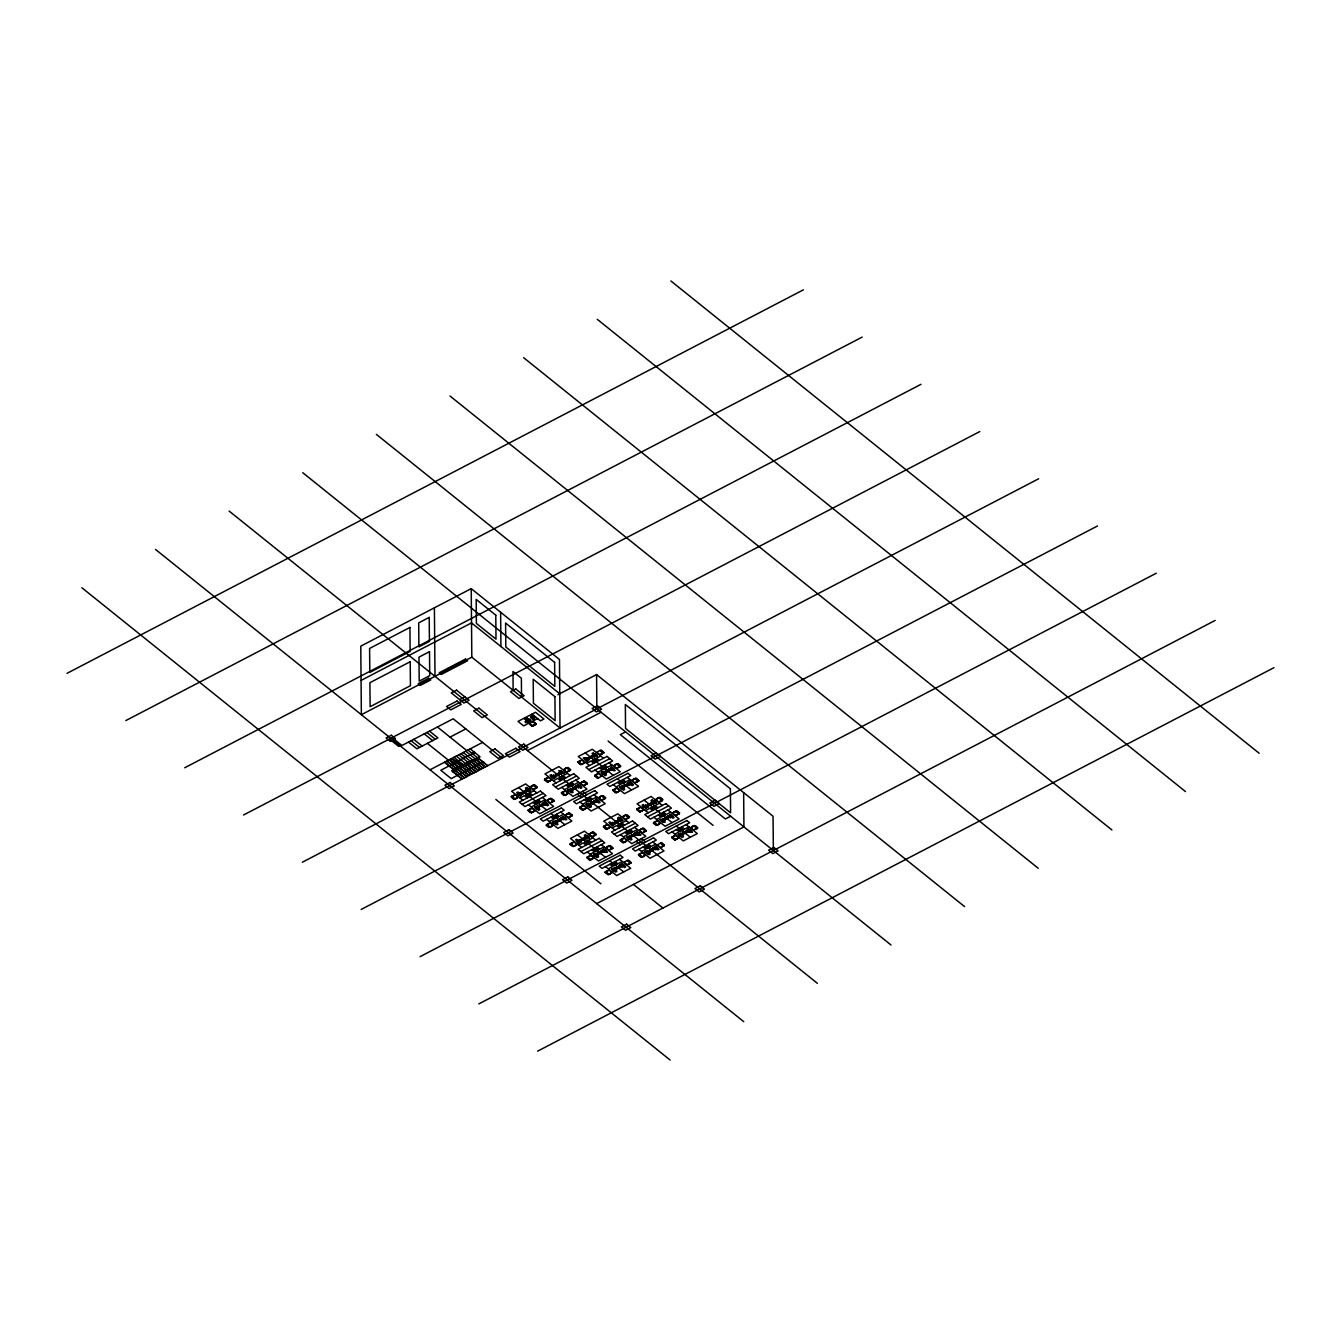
<?xml version="1.0" encoding="UTF-8"?>
<svg xmlns="http://www.w3.org/2000/svg" width="1341" height="1341" viewBox="0 0 1341 1341"><rect width="100%" height="100%" fill="white"/><g stroke="black" fill="none" stroke-linecap="round" stroke-linejoin="round"><path stroke-width="1.5" d="M526.51 719.799L527.834 719.111M520.761 793.185L521.817 794.04M526.342 790.285L527.399 791.14M544.58 804.399L543.625 803.628M596.108 801.667L595.136 800.895M609.786 769.097L610.842 769.952M601.992 851.032L603.048 851.87M614.312 823.659L613.34 822.888M623.833 787.234L622.811 786.446M616.055 869.152L615.016 868.381M629.734 836.583L630.79 837.421M653.52 848.3L654.576 849.138M681.245 833.851L682.301 834.705M554.068 775.836L555.124 776.69M559.65 772.936L560.706 773.791M562.767 819.066L561.829 818.245M588.783 759.14L587.827 758.319M590.509 804.617L589.487 803.795M580.988 841.058L580.033 840.237M635.299 833.683L636.355 834.521M663.041 819.234L664.097 820.089M664.432 819.871L663.426 819.066M670.014 816.971L668.924 816.166M686.827 830.951L687.883 831.806M539.015 807.299L537.909 806.544M555.492 776.439L554.52 775.668M557.219 821.916L556.18 821.145M561.376 818.412L562.432 819.267M587.375 758.486L588.448 759.341M592.957 755.586L594.013 756.441M579.597 840.405L580.653 841.26M586.57 838.108L585.464 837.354M631.142 837.186L630.119 836.415M636.724 834.286L635.684 833.515M668.606 816.334L669.662 817.189M530.164 812.579L528.036 810.5M695.593 825.738L697.722 827.816M522.152 793.822L521.146 793.017M537.607 806.695L538.663 807.55M543.172 803.795L544.228 804.65M570.914 789.346L571.97 790.201M555.811 821.312L556.867 822.167M605.612 772.651L604.59 771.829M594.683 801.063L595.739 801.918M611.178 769.751L610.239 768.929M585.162 837.505L586.218 838.36M612.904 823.056L613.96 823.91M618.469 820.156L619.525 821.01M603.383 851.669L602.444 850.848M614.631 868.549L615.687 869.387M653.168 803.46L652.162 802.656M682.636 834.504L681.697 833.683M455.437 763.85L456.577 762.04L453.593 762.375M473.49 754.245L474.63 752.435L471.646 752.77M527.7 790.972L526.644 790.117M561.007 773.623L559.951 772.768M572.272 790.033L571.216 789.195M594.314 756.274L593.258 755.436M576.479 786.446L577.535 787.301M577.837 787.133L576.932 786.279M604.221 772.014L605.277 772.852M589.118 803.963L590.174 804.818M622.425 786.631L623.481 787.469M627.99 783.731L629.046 784.569M629.365 784.418L628.443 783.546M596.427 853.932L597.483 854.77M597.784 854.619L596.812 853.764M619.827 820.843L618.771 820.005M646.211 805.723L647.267 806.561M647.569 806.41L646.664 805.539M651.776 802.823L652.832 803.661M620.196 865.649L621.269 866.487M621.57 866.336L620.514 865.481M647.938 851.2L648.994 852.055M649.312 851.887L648.39 851.032M654.877 848.987L653.821 848.132M688.184 831.638L687.128 830.783M511.541 796.822L515.112 794.794M544.848 779.473L548.419 777.445M570.327 770.052L566.69 772.047M531.254 812.646L528.287 810.266L531.924 808.288L535.059 810.685M550.196 802.873L553.816 800.895M597.818 777.847L594.901 775.567L598.539 773.589L601.673 775.986M583.503 785.541L587.073 783.496M546.558 824.933L550.128 822.905L553.263 825.302L549.609 827.263L552.09 825.972M568.4 817.49L572.02 815.512M616.743 788.206L613.122 790.167L615.62 788.81M601.707 800.158L605.344 798.163M635.014 782.809L638.584 780.78M639.858 811.59L636.925 809.31L640.545 807.316M622.375 816.87L625.375 819.267L629.13 817.306L626.23 815.01M587.174 857.536L590.744 855.508M612.586 848.082L609.015 850.11M653.788 822.854L657.358 820.809M642.322 832.761L645.96 830.783L643.429 832.158M679.267 813.434L675.629 815.412M661.197 843.02L664.164 845.4L660.526 847.378L657.392 844.981M690.699 827.632L693.699 830.029L697.454 828.084L694.571 825.721M533.383 789.38L537.02 787.402L534.506 788.776M603.634 752.703L599.997 754.698M564.561 795.297L561.594 792.917L565.231 790.939L568.366 793.336M583.436 805.555L579.815 807.517L582.312 806.159M589.068 834.203L592.068 836.616L595.823 834.655L592.94 832.292M655.682 799.521L658.682 801.918C666.376 802.136 659.554 794.878 656.872 798.85M620.481 840.204L624.051 838.159M638.685 854.82L642.255 852.775M536.936 804.013L540.205 802.32L539.082 801.298M591.532 799.739L590.593 798.565M598.874 849.674L597.902 848.518A5.867 3.788 -0.5 0 0 598.941 849.507M631.427 831.487L631.376 831.521A5.867 3.788 -0.5 0 0 632.265 832.158L632.349 832.191M561.963 776.154L563.589 776.992M595.655 834.806L593.325 836.013L595.974 834.89M628.963 817.457L626.633 818.664M665.522 814.959L665.555 814.926A5.867 3.788 -0.5 0 1 664.549 814.004M452.42 770.287L453.593 771.293L478.955 758.084M511.239 797.007L513.771 799.337M577.854 762.308L580.385 764.655M537.255 787.167L534.724 784.837M603.869 752.469L601.338 750.139M561.343 793.151L563.89 795.481M594.666 775.802L597.198 778.149M587.375 783.312L584.559 781.065M620.682 765.962L618.151 763.632M579.563 807.768L582.095 810.098M612.871 790.419L615.402 792.766M638.886 780.596L636.355 778.249M603.366 826.894L605.914 829.224M636.673 809.545L639.489 811.791M586.872 857.72L589.403 860.067M620.179 840.388L622.71 842.718M612.887 847.898L610.356 845.551M646.194 830.548L643.663 828.202M605.076 872.337L607.892 874.6M638.383 855.005L641.199 857.251M671.69 837.656L674.506 839.902M631.108 862.514L628.56 860.168M664.415 845.165L661.867 842.835M531.304 786.212L533.668 784.887M564.611 768.862L566.975 767.538M600.282 750.189L596.896 752.2L599.863 754.698M514.827 799.303L517.173 797.979L514.441 799.152L511.642 796.822M548.134 781.954L550.497 780.63M581.441 764.605L583.804 763.28M550.481 798.364L548.117 799.705L550.816 798.515L553.665 800.845M583.788 781.032L581.424 782.356L584.223 781.216M614.731 765.007L617.095 763.683M531.639 812.78L534.003 811.456M564.947 795.448L567.31 794.107M598.254 778.098L601.64 776.087M566.321 814.322L568.685 812.981M601.992 795.649L599.645 796.973L602.327 795.783L605.177 798.113M635.316 778.3L632.952 779.624L635.735 778.484M549.844 827.397L552.207 826.073M583.151 810.065L585.514 808.724M616.458 792.715L618.821 791.391M590.124 833.432L592.487 832.107M623.448 816.082L625.811 814.758M656.755 798.75L659.118 797.409M573.646 846.523L576.01 845.199M606.953 829.174L609.317 827.85M640.26 811.825L642.624 810.5M606.953 846.925L609.317 845.601M640.26 829.576L642.624 828.252M673.568 812.227L675.931 810.903M590.459 860.017L592.823 858.693L590.074 859.883M623.766 842.668L626.13 841.343L623.381 842.534M657.073 825.318L659.437 823.994M627.521 860.218L624.118 862.229M660.828 842.869L657.425 844.88M691.772 826.844L694.135 825.52M608.663 874.634L611.027 873.309M641.97 857.285L644.334 855.96L641.601 857.15M675.277 839.935L677.641 838.611L674.909 839.801M452.705 770.539L462.712 765.325L450.827 758.956M479.475 757.414L452.805 771.075M532.327 726.051L536.031 724.123L533.165 721.709M581.726 760.096L578.155 762.124L580.619 760.699M616.81 768.192L620.43 766.197L617.916 767.588M573.931 842.014L570.361 844.042L572.825 842.617M607.238 824.665L603.685 826.71L606.132 825.268M608.948 870.125L605.378 872.153L607.825 870.728M675.562 835.443L672.025 837.32L674.456 836.046M511.524 796.688L514.005 795.397M544.832 779.339L547.312 778.048M567.813 771.427L570.277 770.136M601.12 754.095L603.584 752.804M605.193 766.784L602.277 768.292M528.32 810.182L530.801 808.891L528.153 809.998M561.628 792.833L564.108 791.542M594.951 775.484L597.415 774.193M551.302 802.27L553.766 800.979M584.609 784.938L587.073 783.647M549.005 823.508L546.541 824.799L548.871 823.408M569.506 816.904L571.987 815.613M602.813 799.554L605.294 798.264M636.12 782.205L638.601 780.915M636.975 809.21L639.439 807.919M659.94 801.315L662.42 800.024M597.415 848.702L594.599 850.412M630.672 831.37L627.906 833.063M587.157 857.402L589.621 856.111M620.464 840.053L622.928 838.762M653.771 822.72L656.235 821.43M610.121 849.507L612.602 848.216M648.927 845.97L645.993 847.495M682.183 828.654L679.317 830.146M638.668 854.67L641.132 853.379M628.342 864.124L630.806 862.833L627.219 864.727L624.085 862.33M661.649 846.774L664.113 845.484M697.421 828.135L694.956 829.425L697.605 828.319M67.05 673.316L803.343 289.857M125.87 720.553L862.179 337.094M471.227 588.632L360.779 646.144L361.366 714.703L471.814 657.174L471.227 588.632L559.465 659.47L560.052 728.012L471.814 657.174M184.706 767.773L920.999 384.314M361.081 680.423L471.512 622.894L559.75 693.75M459.678 699.65L464.941 696.901M243.526 815.01L979.818 431.551M400.59 746.183L453.191 718.793L502.205 758.151M450.006 737.131L465.796 728.917M557.923 694.705L596.577 674.573L773.053 816.25L773.355 850.529M430.008 769.801L482.592 742.411M534.137 715.776L530.634 717.603L534.137 720.402M525.672 720.251L528.689 718.675M525.907 720.435L528.924 718.86M531.975 717.67L532.478 718.072M530.03 719.631L526.795 721.274L527.667 721.927M530.298 719.966L527.834 721.743M532.679 718.558L534.808 717.452L532.712 715.675L530.449 716.764L532.779 718.742M527.348 721.609L530.533 720.151M527.633 721.944L530.835 720.285L529.997 719.614M533.198 718.977L534.64 718.223M537.64 718.575L523.61 725.883L518.012 721.391L535.545 712.255L543.943 719.011L540.44 720.838L532.042 714.082M533.031 721.676L529.276 723.637L532.276 726.051L530.198 724.442M457.231 761.504L474.63 752.435M456.577 762.04L440.803 770.254L451.213 778.618L482.894 762.124M531.841 725.682L535.545 723.754M462.327 765.124L451.599 770.723L462.008 779.071M452.822 771.695L478.301 758.436L487.487 765.812M479.156 757.983L479.877 756.659L463.181 764.688L453.979 757.313M302.345 862.229L1038.655 478.771M527.449 750.558L601.07 712.222M625.577 731.901L620.33 734.633L725.364 818.965L730.627 816.233M558.778 770.706L560.84 770.689M583.318 757.933L585.38 757.916M592.085 753.374L593.292 752.737M517.542 793.319L518.749 792.682L518.012 792.011L516.704 792.632L517.425 793.302M526.326 788.743L527.533 788.122L526.795 787.435L525.471 788.055L526.208 788.743M550.849 775.97L552.056 775.333L551.319 774.662L550.011 775.282L550.732 775.953M559.633 771.393L560.84 770.773M584.156 758.62L585.363 758M592.94 754.044L594.147 753.424M518.783 793.218L517.743 793.771L520.291 795.816L521.347 795.28L518.632 793.386M525.806 789.564L528.086 791.659M527.13 788.877L528.186 788.357L530.718 790.385L529.678 790.939L527.13 788.877L529.93 790.721M552.09 775.869L551.05 776.422L553.732 778.316M553.531 775.132L556.079 777.177L553.699 775.148M559.113 772.215L561.393 774.31M560.437 771.528L561.493 771.008L564.025 773.036L562.985 773.589L560.437 771.528L563.237 773.371M585.397 758.537L584.358 759.073L587.04 760.967M592.303 754.933L594.7 756.978M593.745 754.178L594.817 753.659L597.332 755.687L596.292 756.24L593.745 754.178L596.544 756.022M595.002 753.944L596.812 755.871M518.229 794.023L519.269 793.755M527.7 789.212L528.656 788.86M551.537 776.674L552.576 776.405M561.007 771.863L561.963 771.511M584.844 759.324L585.883 759.056M594.314 754.53L595.287 754.162M518.531 794.274L519.52 793.956M522.336 792.263L524.13 792.984M524.901 790.922L525.622 792.196M527.918 789.38L528.924 789.061M551.838 776.925L552.827 776.607M555.643 774.914L557.437 775.634M558.208 773.573L558.929 774.847M561.225 772.03L562.231 771.729M585.145 759.576L586.134 759.257M588.95 757.564L590.744 758.285M591.532 756.223L592.236 757.514M594.532 754.681L595.538 754.38M518.749 794.442L519.688 794.09M528.136 789.547L529.075 789.195M552.056 777.093L552.995 776.741M561.46 772.215L562.382 771.846M585.363 759.744L586.302 759.392M594.767 754.866L595.689 754.497M518.967 794.61L519.956 794.308M528.354 789.715L529.326 789.396M552.274 777.26L553.263 776.959M561.661 772.382L562.633 772.047M585.581 759.928L586.57 759.609M594.968 755.033L595.94 754.698M519.185 794.794L520.207 794.509M552.492 777.445L553.515 777.16M564.846 771.075L566.556 772.047M585.799 760.096L586.838 759.811M529.309 790.486L530.282 790.167M562.617 773.137L563.589 772.818M587.459 760.33L586.637 760.766L587.777 760.582M595.924 755.788L596.896 755.469M520.174 795.582L521.163 795.28M529.594 790.721L530.567 790.385L527.851 788.592M553.481 778.233L554.47 777.931M562.902 773.371L563.874 773.036M596.209 756.022L597.181 755.687L594.482 753.893M522.772 794.526L520.09 792.648M528.253 791.676L525.974 789.581M553.582 778.45L554.654 777.931L551.939 776.037M561.561 774.327L559.281 772.232M586.889 761.101L587.961 760.582L585.246 758.704M594.868 756.978L592.588 754.882M520.04 797.996L524.415 795.699L527.214 797.962M525.722 795.029L528.371 793.654L530.198 795.012M534.053 790.687L529.678 792.967L532.478 795.213M553.347 780.646L557.722 778.367L560.521 780.613M567.377 773.338L562.985 775.618L565.785 777.864M586.654 763.297L591.029 761.018L593.845 763.264M596.862 759.677C596.175 756.475 590.794 762.191 594.449 759.995M600.684 755.989L596.292 758.268L599.092 760.515M528.656 793.671L526.309 795.062L527.818 794.693M561.963 776.322L559.616 777.713L561.141 777.344M529.024 794.073L527.499 794.442M562.332 776.724L560.806 777.093M595.639 759.375L594.13 759.744M526.728 795.934L529.678 794.492M530.248 794.358L529.008 793.319A5.867 3.788 -0.5 0 0 530.03 794.19M560.052 778.585L562.985 777.143M593.359 761.235L596.292 759.794M527.549 796.487L529.477 794.76M560.856 779.138L563.488 777.763M594.164 761.789L596.795 760.414L595.119 758.972L592.353 760.33L594.029 761.772M522.135 804.315L543.172 793.352M555.442 786.966L576.479 776.003M588.749 769.617L609.786 758.671M568.584 785.122L571.45 784.351M601.891 767.79L603.416 769.315L606.484 767.806L604.506 766.499M535.662 802.991L538.579 801.633L535.763 803.192M568.97 785.642L571.886 784.301M538.931 801.801L538.998 801.767A6.906 4.459 -0.5 0 1 539.652 802.32M569.087 785.843L571.869 784.384M602.394 768.494L605.177 767.035M605.914 766.918L605.864 766.935A5.867 3.788 -0.5 0 0 606.735 767.588L605.696 766.599M537.875 802.773L536.685 803.393L539.501 802.169M571.182 785.424L569.992 786.044L572.808 784.82A6.906 4.459 -0.5 0 0 572.171 784.334M572.389 784.803L571.668 785.591M604.506 768.075L603.299 768.695L606.115 767.488M605.696 767.454L604.975 768.242M531.237 806.98L535.629 804.701L532.83 802.454M545.267 799.689L540.876 801.968L538.076 799.722M564.544 789.631L568.936 787.351L566.137 785.105M570.243 786.664L573.177 785.155L571.199 783.848M578.574 782.339L574.199 784.619L571.383 782.373M597.851 772.299L602.243 770.002L599.444 767.756M611.882 764.99L607.507 767.27L604.707 765.024M536.936 806.058L539.333 808.087M568.936 789.396L567.88 789.933L570.445 791.978L571.484 791.441L568.902 789.413M609.149 768.443L611.831 770.337M534.908 807.416L535.897 807.098M568.215 790.067L569.204 789.748M601.522 772.718L602.511 772.416M535.864 808.187L536.853 807.869M545.251 803.293L546.223 802.957M569.171 790.838L570.16 790.519M578.558 785.943L579.53 785.625M602.478 773.489L603.467 773.17M611.865 768.594L612.854 768.276M536.115 808.388L537.054 808.036M545.502 803.494L546.457 803.142M569.422 791.039L570.378 790.687M578.809 786.144L579.765 785.792M602.729 773.69L603.685 773.338M612.116 768.795L613.072 768.46M536.316 808.556L537.372 808.288M545.72 803.661L546.776 803.41M569.623 791.207L570.696 790.955M579.027 786.312L580.083 786.061M602.93 773.858L604.003 773.606M612.334 768.963L613.39 768.711M536.635 808.807L537.607 808.455M546.038 803.913L546.977 803.577M569.942 791.458L570.914 791.106M579.346 786.564L580.284 786.228M603.249 774.109L604.221 773.757M612.653 769.214L613.591 768.879M537.104 809.31L538.177 808.791L535.579 806.762L534.573 807.282L537.138 809.327M539.501 808.103L537.221 806.008M545.2 805.136L542.518 803.242M578.507 787.787L575.825 785.893M611.814 770.438L609.132 768.561M538.981 808.925L537.775 809.545L538.512 810.232M547.748 804.349L546.558 804.986L547.279 805.656M571.082 792.213L572.289 791.576M581.055 787.016L579.865 787.636L580.586 788.307L581.91 787.687L581.173 787.016M605.596 774.226L604.389 774.863L605.126 775.534M613.172 770.287L614.379 769.667M538.629 810.232L539.82 809.612L539.099 808.941M547.396 805.656L548.603 805.036L547.866 804.365M571.937 792.883L573.143 792.263L572.406 791.592M605.244 775.534L606.45 774.914L605.713 774.243M614.01 770.974L615.217 770.337M361.182 909.449L1097.474 525.99M553.33 817.172L555.962 815.797M586.637 799.823L589.269 798.465M622.576 781.116L619.944 782.49L620.883 782.708M553.867 817.608L556.498 816.233M587.174 800.259L589.805 798.901M620.481 782.926L623.112 781.552M553.984 817.809L556.783 816.267M587.291 800.46L590.107 798.918M620.598 783.11L623.414 781.568M557.135 816.418L557.202 816.384A6.906 4.459 -0.5 0 1 557.856 816.937M590.442 799.068L590.509 799.035A6.906 4.459 -0.5 0 1 591.163 799.605M624.269 782.138L624.336 782.105A6.906 4.459 -0.5 0 0 623.682 781.602M556.096 815.814L557.873 817.138L554.889 818.01L557.202 817.222M549.441 821.597L553.833 819.317L551.034 817.071M557.772 817.272L555.14 818.63L553.38 817.021M563.471 814.305L559.096 816.585L556.297 814.339M582.765 804.248L587.14 801.968L584.341 799.722M591.096 799.923L588.448 801.298L586.62 799.923M596.779 796.956L592.404 799.236L589.604 796.99M616.072 786.916L620.447 784.619L617.648 782.373M624.403 782.574L621.755 783.949L619.928 782.574M630.086 779.607L625.711 781.887L622.911 779.641M555.258 820.608L557.538 822.704M588.565 803.259L590.845 805.354M594.046 800.409L596.728 802.304M627.353 783.06L630.035 784.954M553.079 821.999L553.917 821.58M562.482 817.122L563.337 816.703L562.667 817.272M586.386 804.65L587.224 804.231M595.79 799.772L596.644 799.353M620.531 786.882L619.693 787.318L622.341 788.961M629.952 782.004L629.097 782.423L631.577 784.15M553.23 822.117L554.269 821.849M557.102 820.34L559.499 821.061L557.102 820.34L558.007 819.938M559.029 819.334L561.426 820.072L559.029 819.334L559.918 818.932M586.537 804.784L587.576 804.499M590.409 802.991L592.806 803.712L590.409 802.991L591.314 802.589M592.336 801.985L594.734 802.723L592.336 801.985L593.225 801.583M619.844 787.435L620.883 787.15M623.716 785.642L626.113 786.362L623.716 785.642L624.621 785.239M625.644 784.636L628.041 785.373L625.644 784.636L626.532 784.234M587.727 804.634L588.045 804.885M596.946 799.823L597.265 800.091M621.034 787.284L621.352 787.536M553.867 822.402L554.738 822.234M563.069 817.591L563.958 817.44M629.7 782.909L630.572 782.742M630.019 783.161L631.158 782.976M554.185 822.888L555.157 822.569M563.555 817.976L564.544 817.675M587.492 805.539L588.464 805.22M596.862 800.627L597.851 800.326M599.863 799.186L601.556 800.158M620.799 788.206L621.771 787.871M554.436 823.089L555.425 822.787M563.823 818.194L564.829 817.893M587.744 805.74L588.733 805.438M597.131 800.862L598.136 800.543M621.051 788.391L622.04 788.089M630.438 783.513L631.443 783.194M554.688 823.29L555.677 822.988M564.075 818.412L565.081 818.094M587.995 805.958L589.001 805.639M597.382 801.063L598.388 800.745M621.302 788.609L622.308 788.29M630.706 783.714L631.695 783.395M554.956 823.508L555.811 823.072M564.343 818.63L565.282 818.261M588.263 806.176L589.118 805.723M597.65 801.281L598.589 800.912M622.425 788.374L621.57 788.826L622.526 788.743M630.957 783.932L631.896 783.563M557.705 822.72L555.425 820.625M588.632 806.578L589.688 806.058L587.107 804.03L586.101 804.55L588.649 806.611M591.012 805.371L588.733 803.276M596.711 802.404L594.029 800.527M555.979 824.179L557.185 823.542M565.969 818.982L564.762 819.602L566.807 819.653M590.493 806.192L589.286 806.829L590.023 807.5L591.347 806.88L590.61 806.209M599.276 801.633L598.069 802.253L598.807 802.924L600.114 802.304L599.393 801.633M623.8 788.843L622.593 789.48L623.33 790.151L624.655 789.531L623.917 788.86M632.583 784.284L631.376 784.904L632.114 785.575L633.421 784.954L632.701 784.284M556.833 824.849L558.04 824.229M575.524 839.852L576.731 839.231M584.307 835.292L585.497 834.655M608.831 822.519L610.038 821.882M618.804 817.323L617.614 817.943L618.335 818.613M643.345 804.533L642.138 805.17L642.875 805.84M650.921 800.594L652.112 799.974M576.379 840.539L577.569 839.919M585.145 835.963L586.352 835.342M609.686 823.19L610.876 822.569M618.452 818.63L619.659 817.993L618.922 817.323M642.993 805.84L644.2 805.22M651.76 801.281L652.966 800.644L652.229 799.974M577.451 840.623L580.167 842.5L579.094 843.02L576.563 840.991L577.619 840.455M584.525 836.851L586.905 838.896M587.023 835.577L585.95 836.114L588.548 838.142L589.554 837.622L586.989 835.56M610.926 823.106L609.87 823.642L612.569 825.536M620.33 818.245L619.257 818.764L621.855 820.793L622.861 820.273L620.296 818.211M644.233 805.757L643.194 806.293L645.876 808.204M653.637 800.895L652.564 801.415L655.162 803.443M587.224 835.879L589.034 837.807M620.531 818.53L622.341 820.457M577.049 841.243L578.005 840.891M581.826 838.98L580.921 839.449L583.318 840.187L581.022 839.466M582.832 838.46L585.229 839.181L582.832 838.46L583.737 838.041M586.52 836.449L587.375 835.996M610.356 823.91L611.312 823.542M616.139 821.111L618.536 821.832L616.139 821.111L617.044 820.692M619.827 819.1L620.682 818.647M643.663 806.561L644.619 806.192M648.441 804.282L647.535 804.751L649.932 805.488L647.636 804.768M649.446 803.762L651.843 804.483L649.446 803.762L650.351 803.36M653.134 801.75L653.989 801.298M577.25 841.41L578.256 841.109M586.654 836.533L587.643 836.214M610.574 824.078L611.563 823.76M619.961 819.183L620.95 818.865M643.881 806.729L644.87 806.41M653.268 801.834L654.257 801.516M577.518 841.628L578.507 841.31M586.905 836.734L587.894 836.415M610.825 824.279L611.814 823.961M620.212 819.385L621.218 819.083M644.133 806.93L645.122 806.628M653.52 802.035L654.525 801.734M577.787 841.846L578.776 841.528M587.174 836.952L588.146 836.616M611.094 824.497L612.099 824.195M620.497 819.602L621.788 819.77M644.401 807.148L645.557 806.964M653.805 802.253L654.76 801.935M654.877 802.019L654.056 802.454L655.095 802.421M578.373 842.081L579.262 841.913M587.593 837.287L588.481 837.119M611.697 824.732L612.569 824.564M645.004 807.383L645.876 807.232M615.72 823.307L616.625 822.838L614.228 822.1L616.525 822.821M651.743 804.483L649.815 803.728M588.079 837.672L589.118 837.387L588.414 837.941M621.386 820.323L622.425 820.038L621.721 820.591M654.693 802.974L655.732 802.706M612.301 825.469L613.172 825.05M645.608 808.12L646.479 807.701M655.028 803.242L655.866 802.823M581.491 841.813L578.926 839.768L581.324 841.796M587.073 838.896L584.793 836.801M612.401 825.67L613.474 825.151L610.758 823.273M645.725 808.338L646.781 807.802L644.066 805.924M655.129 803.46L656.168 802.924L653.603 800.879M578.859 845.216L583.251 842.936L586.051 845.182M587.19 840.874L584.559 842.249L586.637 843.707M587.676 840.589L585.129 842.282L586.654 841.913M592.89 837.907L588.498 840.187L591.297 842.45M612.167 827.866L616.558 825.587L619.358 827.833M620.497 823.525L617.866 824.899L619.542 826.358L622.325 824.983L620.648 823.542M620.732 823.408L618.436 824.95L619.961 824.581M626.197 820.558L621.805 822.854L624.621 825.101M645.474 810.517L649.865 808.237L652.665 810.484M651.173 807.55L653.805 806.192M659.504 803.225L655.129 805.505L657.928 807.751M654.09 806.209L651.743 807.6L653.268 807.232M654.509 806.327L654.442 806.36A6.906 4.459 -0.5 0 1 655.112 806.829M587.844 841.293L586.335 841.662M621.151 823.944L619.643 824.313M654.458 806.611L652.95 806.964M585.564 843.171L588.498 841.712M618.871 825.821L621.805 824.363M652.179 808.472L655.112 807.031M585.833 843.271L588.95 842.5M589.068 841.595L587.978 840.556A5.867 3.788 -0.5 0 0 588.867 841.41M619.14 825.922L621.771 824.564M652.447 808.589L655.079 807.215M586.369 843.707L589.017 842.332L587.341 840.891M580.955 851.535L601.992 840.589M614.262 834.186L635.299 823.24M647.569 816.853L668.606 805.891M593.946 849.792L596.963 848.937M631.997 832.375L629.063 833.901L627.236 832.526L630.27 831.588M663.192 813.719L660.627 814.926L661.499 815.328M594.482 850.228L597.114 848.853M627.789 832.878L630.421 831.504M631.024 831.185L632.365 832.107M661.096 815.529L663.745 814.155M664.331 813.836L665.672 814.758M661.214 815.73L664.03 814.171M596.711 849.993L595.505 850.613L598.321 849.406M630.019 832.644L628.812 833.264L631.645 832.057M663.326 815.294L662.119 815.931L664.952 814.708M590.074 854.217L594.449 851.937L591.649 849.674M598.689 849.725L595.756 851.25L594.013 849.624M604.087 846.909L599.712 849.188L596.913 846.942M623.381 836.868L627.756 834.588L624.956 832.342M637.394 829.559L633.019 831.839L630.22 829.593M656.688 819.519L661.063 817.239L658.263 814.993M665.304 815.026L662.37 816.552L660.543 815.177M670.701 812.21L666.326 814.49L663.527 812.244M601.355 850.362L604.037 852.256M629.18 835.879L631.745 837.924L629.348 835.879M634.779 832.962L637.059 835.057M637.159 831.755L636.103 832.275L638.685 834.303L639.691 833.784L637.143 831.738M662.504 818.53L664.784 820.625M667.969 815.68L670.366 817.708M593.694 854.619L594.717 854.334M604.12 849.44L603.098 849.725L605.579 851.468M627.001 837.27L628.024 836.985M636.405 832.375L637.428 832.091M660.308 819.921L661.331 819.636M669.712 815.026L670.735 814.741M600.55 851.468L599.645 851.937L602.042 852.675L600.55 851.468L601.254 852.926M628.191 837.119L628.51 837.371M637.411 832.308L637.729 832.56M661.499 819.77L661.247 820.441M670.718 814.959L670.466 815.646M594.314 854.871L595.203 854.72M597.969 852.977L599.762 853.697M603.534 850.077L604.405 849.909M631.276 835.627L633.069 836.365M633.84 834.286L634.561 835.577M664.583 818.278L666.376 819.016M667.164 816.937L667.868 818.228M594.683 855.407L595.672 855.089M604.003 850.462L605.059 850.194M627.99 838.058L628.979 837.756M637.327 833.113L638.366 832.845M661.314 820.726L662.286 820.407M670.634 815.764L671.673 815.496M594.935 855.608L595.89 855.273M604.322 850.714L605.277 850.378M628.242 838.259L629.197 837.924M637.645 833.364L638.584 833.029M640.478 831.789L642.188 832.761M661.549 820.91L662.504 820.575M670.953 816.032L671.891 815.68M595.153 855.776L596.142 855.474M604.54 850.881L605.529 850.58M628.46 838.427L629.449 838.125M637.847 833.532L638.852 833.23M661.767 821.078L662.756 820.776M671.154 816.2L672.159 815.881M595.37 855.96L596.309 855.592M604.757 851.066L605.696 850.714M628.678 838.611L629.616 838.259L628.879 838.779M638.065 833.716L639.003 833.364M661.985 821.262L662.923 820.91L662.186 821.43M671.372 816.367L672.31 816.015M595.572 856.128L596.427 855.675M604.959 851.233L605.964 850.932M638.266 833.901L639.271 833.582M671.573 816.552L672.579 816.233M595.94 856.547L596.946 856.011L594.415 853.982L593.409 854.502L595.957 856.564L596.996 856.011M605.344 851.636L606.367 851.116L603.836 849.088L602.78 849.624L605.378 851.652L606.383 851.133M629.247 839.198L630.253 838.661L627.722 836.633L626.716 837.17L629.264 839.215L630.304 838.678M638.668 834.286L639.674 833.767M662.555 821.849L663.56 821.329L661.029 819.284L660.023 819.82L662.571 821.865L663.611 821.329M671.975 816.937L672.981 816.418L670.45 814.389L669.41 814.926L671.992 816.954L672.998 816.434M637.21 835.074L634.93 832.979M664.935 820.642L662.655 818.546M670.534 817.725L668.254 815.63M597.801 856.161L596.594 856.782L597.332 857.452L598.656 856.832L597.918 856.161M605.378 852.205L607.439 852.189L605.361 852.289M629.901 839.432L631.108 838.812M638.685 834.856L640.747 834.84M663.225 822.083L664.415 821.463M630.756 840.12L631.963 839.483M640.73 834.923L638.668 834.94M665.27 822.15L663.208 822.167M420.001 956.686L1156.294 573.227M614.781 863.034L612.15 864.409L613.826 865.85L616.609 864.492M648.089 845.685L645.457 847.059L647.133 848.501M681.396 828.336L678.764 829.71L680.44 831.169M612.686 864.844L615.62 863.487M615.921 863.151L617.246 864.157M649.228 845.802L650.201 846.992M682.535 828.47L683.876 829.375M682.887 828.788L682.955 828.755A5.867 3.788 -0.5 0 0 683.776 829.442L683.508 829.643M649.212 846.188A6.906 4.459 -0.5 0 1 649.999 846.825L647.016 847.898L649.178 847.194M608.278 868.834L612.653 866.554L609.853 864.291M622.291 861.525L617.916 863.805L615.117 861.559M641.585 851.485L645.96 849.205L643.16 846.959M647.284 848.518L649.916 847.143M655.615 844.176L651.223 846.456L648.424 844.21M674.892 834.136L679.267 831.856L676.467 829.61M680.591 831.169L683.223 829.794L681.546 828.352M688.922 826.827L684.53 829.107L681.731 826.861M686.29 830.23L688.57 832.325M688.671 829.023L687.615 829.543L690.196 831.588L691.202 831.051L688.654 829.006M612.753 868.8L611.781 869.136L614.195 871.08M622.157 863.922L621.168 864.241L623.8 866.085M645.088 851.786L646.06 851.451M655.464 846.59L654.475 846.892L657.107 848.736M678.395 834.437L679.367 834.102M688.788 829.241L687.782 829.543L690.414 831.386M612.049 869.354L613.021 869.018M645.356 852.004L646.328 851.686M678.663 834.655L679.636 834.337M622.123 864.995L623.146 864.727M655.431 847.663L656.453 847.378M688.738 830.314L689.76 830.029M613.005 870.125L613.977 869.789M622.375 865.213L623.381 864.895M646.312 852.775L647.284 852.44M655.682 847.864L656.688 847.546M679.636 835.426L680.591 835.091M688.989 830.515L689.995 830.213M613.256 870.326L614.195 869.957M622.66 865.431L623.582 865.062M646.563 852.977L647.502 852.608M656.889 847.73L655.967 848.082L657.107 847.898M679.87 835.627L680.809 835.275M690.196 830.381L689.274 830.733L690.431 830.548M613.424 870.443L614.413 870.141M617.43 868.599L616.709 867.309M619.995 867.258L618.218 866.537M622.811 865.548L623.8 865.247M646.731 853.094L647.72 852.792M650.737 851.418L651.642 850.948L649.245 850.211L650.737 851.418L650.016 849.976M653.302 849.909L651.525 849.188M680.038 835.761L681.027 835.443M684.044 833.901L683.323 832.627M686.626 832.56L684.832 831.839M613.675 870.661L614.631 870.292M623.062 865.766L624.118 865.498M646.982 853.312L647.938 852.96M656.369 848.417L657.425 848.149M680.289 835.963L681.262 835.611M689.676 831.068L690.732 830.8M647.25 853.53L645.541 851.552M680.558 836.181L678.848 834.203M616.642 869.89L613.96 867.996M649.949 852.541L647.267 850.663M688.738 832.342L686.458 830.247M616.005 870.778L614.815 871.399L615.536 872.069L616.86 871.449L616.122 870.778M656.889 849.473L658.951 849.456L656.889 849.557M681.429 836.7L683.491 836.683L681.412 836.784M690.196 832.141L692.274 832.107M692.258 832.191L690.196 832.208M596.678 903.599L743.937 826.911L743.635 792.632M478.821 1003.906L1215.13 620.447M537.657 1051.143L1273.95 667.684M531.422 786.312L534.003 785.021L536.869 787.351M564.729 768.963L567.31 767.672L570.176 770.019M578.256 762.141L581.005 764.404L583.687 763.163M544.949 779.473L547.698 781.753L550.38 780.512M614.849 765.108L617.329 763.834M533.886 811.355L531.405 812.646L535.025 810.785M567.193 794.006L564.712 795.297L568.333 793.436M566.438 814.423L569.02 813.132L571.869 815.462M616.223 792.565L618.704 791.274M585.397 808.623L582.916 809.914L586.537 808.053L583.586 805.555M590.241 833.549L592.823 832.241L589.101 834.119M623.548 816.2L626.247 814.959M639.892 811.691L642.507 810.4M570.461 844.059L573.21 846.339L575.892 845.098M606.719 829.023L609.2 827.749M607.054 847.026L609.535 845.752M640.378 829.693L642.942 828.403L639.221 830.263M673.685 812.344L676.25 811.054L672.528 812.914L675.495 815.412M653.872 822.838L656.637 825.134L659.319 823.894M691.889 826.961L694.454 825.67L690.732 827.531M610.909 873.192L608.328 874.5L605.462 872.153M530.282 786.899L533.936 785.038M584.827 762.593L581.24 764.42M580.385 783.043L583.989 781.2M613.709 765.694L617.43 763.817L620.28 766.147M631.913 780.311L635.5 778.484M619.844 790.704L616.122 792.565L613.256 790.235M622.408 816.77L626.063 814.926M655.715 799.42L659.454 797.56M610.356 827.162L606.618 829.04L603.768 826.71M643.663 809.813L640.059 811.657M605.914 847.613L609.635 845.735L612.485 848.065M593.845 858.005L590.224 859.866M645.373 855.273L641.752 857.134M612.066 872.622L608.462 874.449M558.225 817.071L558.426 816.937A5.867 3.788 -0.5 0 1 557.32 816.099M577.971 761.805L580.485 760.598M544.664 779.155L547.162 777.948M511.357 796.504L513.854 795.297M601.254 754.178L603.768 752.971M567.947 771.528L570.461 770.321M534.64 788.877L537.154 787.67M594.767 775.316L597.281 774.092M561.46 792.648L563.974 791.441M618.067 767.689L620.565 766.465M584.743 785.021L587.257 783.815M551.436 802.371L553.95 801.164M612.971 789.933L615.485 788.709M579.664 807.265L582.178 806.058M636.271 782.306L638.769 781.082M602.964 799.638L605.462 798.431M569.657 816.987L572.154 815.781M636.791 809.042L639.305 807.835M603.484 826.391L605.998 825.168M570.176 843.74L572.691 842.517M660.09 801.415L662.588 800.208M626.783 818.764L629.281 817.541M653.587 822.536L656.101 821.329M620.28 839.885L622.794 838.678M586.972 857.234L589.487 856.027M643.579 832.258L646.077 831.051M610.272 849.607L612.77 848.4M671.807 837.153L674.305 835.946M638.5 854.502L640.998 853.295M605.177 871.851L607.691 870.644M661.784 846.875L664.298 845.668M628.476 864.224L630.991 863.017M551.252 798.415L554.252 800.51M569.472 813.032L572.456 815.127M572.875 846.489L569.875 844.394M656.285 825.285L653.302 823.19M550.682 798.549L547.078 800.393L550.045 802.873M573.579 846.305L577.049 844.512L574.082 842.014M675.21 839.717L678.68 837.924L675.713 835.426M567.243 767.689L563.589 769.55L565.047 770.84M547.933 781.769L551.52 779.942L548.57 777.445M514.626 799.119L518.213 797.292L515.262 794.794M602.193 795.816L598.606 797.66L600.064 798.951M568.886 813.166L565.299 815.01L568.249 817.49M656.839 825.168L660.459 823.307L657.509 820.809M623.531 842.517L627.152 840.656L624.202 838.159M479.458 756.877L463.567 764.89L451.666 758.52M526.812 720.016L528.086 719.396M532.93 718.893L533.048 718.96A5.867 3.788 -0.5 0 1 534.355 718.24M532.679 726.219L536.199 724.375M534.221 722.363L536.266 723.872M630.857 862.749L627.923 860.453M670.886 280.973L1259.149 753.256M597.265 319.326L1185.511 791.592M523.627 357.678L1111.89 829.945M450.006 396.014L1038.252 868.298M376.368 434.367L964.632 906.633M302.748 472.702L890.994 944.986M608.06 741.02L713.094 825.369M660.158 797.375L662.873 799.554M676.97 810.869L679.686 813.048M600.718 750.44L603.484 752.67M635.718 778.534L638.484 780.764M676.35 811.104L679.116 813.384M600.064 750.625L603.031 753.005M616.894 764.135L619.86 766.516M635.098 778.752L638.065 781.133M658.884 797.845L661.851 800.242M675.713 811.372L678.68 813.752M693.934 825.989L696.901 828.369M613.675 765.778L616.659 768.192M631.879 780.395L634.88 782.809M603.484 758.235L592.269 749.25L578.256 756.542L589.453 765.543M609.082 762.744L620.28 771.729L606.266 779.037L595.052 770.036M627.286 777.361L638.5 786.346L624.47 793.654L613.273 784.653M662.303 805.472L651.106 796.47L637.076 803.779L648.273 812.763M667.902 809.964L679.116 818.965L665.086 826.257L653.888 817.272M686.123 824.581L697.32 833.582L683.29 840.891L672.092 831.889M611.312 767.404L613.742 769.348L611.043 767.538M629.516 782.021L631.946 783.965L629.264 782.155M653.302 801.113L655.9 802.974M670.131 814.641L672.562 816.585M688.352 829.258L690.766 831.202M653.033 801.248L655.648 803.108M669.88 814.775L672.478 816.619M688.084 829.392L690.682 831.236M610.758 767.706L613.373 769.533M652.732 801.415L655.363 803.259M669.578 814.926L672.21 816.77M651.408 802.119L653.821 804.047M627.337 783.178L629.75 785.105M651.123 802.27L653.52 804.198M623.9 781.216L625.04 782.239A5.867 3.788 -0.5 0 1 623.934 781.401M655.732 806.779L654.592 805.857A5.867 3.788 -0.5 0 0 655.481 806.729M622.727 781.116L624.487 782.44L621.503 783.312L623.666 782.608M653.955 806.192L655.648 807.55M663.342 813.736L665.102 815.043M604.757 767.018L601.791 767.706L602.679 768.091M654.928 807.299L653 809.025L651.156 807.651M607.791 769.985L609.049 771.008M626.012 784.619L627.253 785.625M664.281 815.227L663.795 815.479M682.485 829.844L680.323 830.548L683.256 829.61A6.906 4.459 -0.5 0 0 682.519 828.839M585.263 752.904L613.273 775.383M617.48 778.752L631.477 790M644.082 800.124L672.092 822.62M676.3 825.989L690.313 837.237M606.3 770.773L607.54 771.779M624.504 785.39L625.761 786.396M648.306 804.516L649.564 805.522M593.778 761.269L594.666 761.654M652.614 808.506L653.486 808.891M678.831 829.543L679.703 829.945M603.836 771.31L606.249 773.237M622.04 785.927L624.453 787.854M645.826 805.019L648.239 806.947M603.551 771.461L605.948 773.388M621.755 786.077L624.152 788.022M645.541 805.17L647.938 807.114M532.042 716.027L534.372 717.904M531.723 716.094L534.104 717.904M584.978 758.838L587.593 760.682M601.807 772.349L604.422 774.21M620.028 786.966L622.626 788.826M643.814 806.058L646.412 807.919M660.644 819.586L663.242 821.43M584.793 758.922L587.308 760.833M601.539 772.5L604.137 774.344M643.63 806.159L646.127 808.053M660.359 819.72L662.974 821.58M678.563 834.337L681.178 836.197M532.377 717.452L531.019 716.899L532.93 718.441M581.877 760.096L584.86 762.493M616.894 788.206L619.877 790.603M640.696 807.316L643.697 809.729M529.477 720L530.315 720.435M526.963 718.122L525.203 719.044M528.404 720.553L529.259 720.989M527.818 720.855L528.689 721.29M578.675 761.755L581.642 764.152M595.505 775.282L598.472 777.663M613.709 789.899L616.692 792.28M637.495 808.992L640.462 811.372M654.341 822.502L657.308 824.883M672.545 837.119L675.512 839.5M672.076 837.455L674.858 839.684M568.031 767.488L570.746 769.667M603.048 795.599L605.763 797.778M626.85 814.708L629.566 816.904M584.207 781.267L586.972 783.496M643.043 828.453L645.792 830.716M566.757 767.974L569.724 770.354M583.586 781.485L586.553 783.865M601.791 796.101L604.757 798.482M625.577 815.194L628.543 817.574M642.406 828.704L645.373 831.102M660.61 843.338L663.594 845.718M580.368 783.127L583.352 785.541M639.188 830.364L640.68 831.554M570.176 775.584L558.962 766.599L544.949 773.891L556.146 782.893M575.775 780.093L586.972 789.078L572.959 796.386L561.745 787.385M593.979 794.71L605.193 803.695L591.163 811.003L579.949 802.002M628.996 822.821L617.799 813.819L603.768 821.128L614.966 830.113M634.595 827.313L645.809 836.315L631.779 843.606L620.581 834.622M652.799 841.93L664.013 850.932L649.983 858.223L638.785 849.239M561.158 771.243L563.773 773.087M578.005 784.753L580.418 786.698L577.736 784.887M596.209 799.37L598.639 801.315M619.995 818.463L622.593 820.323M636.824 831.973L639.255 833.934M655.028 846.607L657.459 848.551M560.907 771.377L563.505 773.221M595.957 799.504L598.555 801.365M636.573 832.124L639.171 833.968M654.777 846.741L657.375 848.585M577.435 785.038L580.066 786.882M595.655 799.655L598.27 801.499M619.425 818.764L622.056 820.591M636.271 832.275L638.886 834.119M576.11 785.742L578.524 787.687M618.1 819.468L620.514 821.396M653.151 847.596L655.548 849.524M582.597 791.358L586.805 794.744M617.815 819.619L620.212 821.547M641.417 838.594L645.624 841.964M652.849 847.747L655.263 849.674M572.389 783.949L573.512 784.971A5.867 3.788 -0.5 0 1 572.423 784.133M622.425 824.128L621.285 823.206A5.867 3.788 -0.5 0 0 622.174 824.078M563.505 777.679L561.812 776.322L559.046 777.679L560.722 779.121M589.42 798.465L591.18 799.789L588.196 800.661L590.358 799.957M630.035 831.068L631.795 832.392M648.239 845.702L650.016 847.009M574.484 787.335L575.742 788.34M592.688 801.952L593.946 802.957M616.508 821.078L617.765 822.083M630.974 832.577L630.488 832.828M229.11 511.055L817.373 983.322M572.993 788.122L574.233 789.128M591.197 802.739L592.454 803.745M614.999 821.849L616.257 822.871M560.471 778.618L561.359 779.004M568.483 785.055L569.372 785.44M586.704 799.672L587.576 800.057M619.307 825.838L620.179 826.24M627.32 832.275L628.191 832.66M645.524 846.892L646.396 847.277M568.416 785.306L570.093 786.664M570.528 788.659L572.942 790.587M577.334 794.107L581.541 797.476M612.519 822.368L614.932 824.296M636.154 841.327L640.361 844.696M647.552 850.496L649.966 852.44M570.227 788.81L572.641 790.737M612.217 822.519L614.631 824.447M551.671 776.188L554.269 778.031M568.5 789.698L571.115 791.559M586.721 804.315L589.319 806.176M610.49 823.408L613.105 825.268M627.337 836.918L629.935 838.779M551.486 776.271L554.001 778.182M568.232 789.849L570.83 791.693M586.436 804.466L589.034 806.31M610.323 823.508L612.82 825.402M627.052 837.069L629.667 838.93M645.256 851.686L647.871 853.547M607.389 824.665L610.39 827.079M642.406 852.775L645.407 855.189M545.368 779.104L548.335 781.485M562.197 792.615L565.164 795.012M580.402 807.248L583.369 809.629M604.188 826.341L607.155 828.721M621.017 839.852L624.001 842.232M639.238 854.468L642.205 856.849M579.949 807.584L582.765 809.914M620.565 840.187L623.347 842.416M638.769 854.804L641.551 857.033M544.362 779.808L547.078 781.987M593.543 832.057L596.259 834.236M533.45 785.323L536.417 787.703M550.279 798.834L553.246 801.214M568.483 813.451L571.45 815.831M592.269 832.543L595.236 834.923M609.099 846.054L612.066 848.451M627.303 860.671L630.287 863.068M530.248 786.983L533.232 789.38M605.881 847.696L608.864 850.11M536.869 792.933L525.655 783.932L511.625 791.24L522.839 800.242M542.468 797.426L553.665 806.427L539.652 813.736L528.438 804.734M560.672 812.043L571.869 821.044L557.856 828.352L546.642 819.351M595.689 840.153L584.475 831.169L570.461 838.477L581.659 847.462M601.288 844.662L612.502 853.647L598.472 860.956L587.257 851.971M619.492 859.279L630.706 868.281L616.676 875.572L605.478 866.588M544.697 802.102L547.111 804.047M562.902 816.719L565.332 818.664L562.633 816.853M586.688 835.812L589.286 837.672M603.517 849.322L605.948 851.267L603.266 849.456M621.721 863.939L624.152 865.9M527.6 788.726L530.198 790.57M544.429 802.236L547.044 804.097M621.47 864.073L624.068 865.934M544.128 802.387L546.759 804.231M562.348 817.004L564.963 818.848M586.101 836.114L588.749 837.941M542.803 803.091L545.217 805.036M619.844 864.945L622.241 866.873M601.338 850.479L603.752 852.407M619.542 865.096L621.956 867.024M557.286 815.915L558.426 816.837M537.892 801.197L539.669 802.505M596.728 848.417L598.488 849.741A6.906 4.459 -0.5 0 0 597.684 848.903M614.932 863.034L616.692 864.358L613.709 865.23L616.022 864.459M538.143 801.7L535.176 802.404L536.786 804.013M538.998 802.605L538.361 802.941M541.177 804.684L542.435 805.69M559.381 819.301L560.639 820.306M583.201 838.427L584.458 839.432M597.818 849.842L597.181 850.16M518.649 787.586L546.659 810.081M550.866 813.451L564.863 824.698M577.468 834.823L605.478 857.301M609.686 860.687L623.682 871.918M470.188 748.865L479.391 756.24M539.669 805.472L540.926 806.477M557.89 820.089L559.13 821.094M581.692 839.198L582.949 840.204M525.722 795.112L527.801 796.47M478.536 758.302L487.738 765.677M467.875 750.072L477.061 757.447M520.375 792.481L522.789 794.425M596.041 853.228L598.455 855.172M614.245 867.845L616.659 869.789M595.756 853.379L598.153 855.323M437.401 727.006L466.819 750.625M633.488 884.44L662.907 908.041M466.4 751.781L475.586 759.174M476.223 759.509L485.425 766.884M518.364 793.537L520.962 795.381M535.193 807.047L537.808 808.891M553.414 821.664L556.012 823.525M577.183 840.757L579.798 842.617M594.029 854.267L596.628 856.128M612.234 868.884L614.832 870.745M475.971 759.643L485.174 767.018M518.179 793.621L520.694 795.531M534.925 807.198L537.523 809.042M553.129 821.815L555.727 823.659M577.016 840.857L579.513 842.751M593.745 854.418L596.343 856.279M611.949 869.035L614.564 870.896M517.911 793.771L520.425 795.666M534.741 807.282L537.171 809.226M552.945 821.899L555.375 823.843M576.731 840.991L579.262 842.886M593.56 854.519L595.991 856.463M473.909 760.716L483.095 768.091M463.248 752.485L472.434 759.861M473.658 760.85L482.861 768.225M590.895 855.508L593.879 857.922M609.099 870.125L612.083 872.538M471.596 761.923L480.782 769.298M460.935 753.692L470.121 761.068M471.345 762.057L480.531 769.432M512.061 796.453L515.028 798.834M528.89 809.964L531.857 812.361M547.094 824.581L550.061 826.978M570.88 843.673L573.847 846.07M587.71 857.201L590.694 859.581M605.931 871.818L608.898 874.198M429.522 731.113L437.92 737.868L416.883 748.814L408.485 742.076M546.642 824.933L549.458 827.263M587.257 857.536L590.04 859.765M459.443 755.402L468.646 762.778M469.283 763.13L478.469 770.505M469.032 763.264L478.217 770.639M546.072 825.268L548.787 827.447M466.97 764.336L476.156 771.712M426.891 732.488L435.289 739.226M456.292 756.106L465.495 763.482M466.718 764.471L475.904 771.846M464.656 765.543L473.842 772.919M464.405 765.677L473.591 773.053M424.259 733.862L432.657 740.601M462.327 766.75L471.529 774.126M455.001 761.185L460.851 765.895M462.092 766.868L471.278 774.26M453.778 760.531L460.617 766.013M460.013 767.957L469.216 775.333M449.352 759.71L458.538 767.102M459.762 768.075L468.964 775.467M449.101 759.844L458.304 767.22M427.393 743.35L448.414 760.213M495.852 799.454L600.902 883.786M457.7 769.164L466.886 776.54M447.039 760.917L456.225 768.309M457.449 769.281L466.651 776.674M446.788 761.051L455.974 768.427M455.387 770.371L464.573 777.746M444.726 762.124L453.912 769.516M455.135 770.488L464.338 777.864M444.474 762.258L453.66 769.633M413.732 739.327L422.147 746.082M453.074 771.561L462.259 778.953M411.1 740.701L419.515 747.457M155.489 549.408L743.735 1021.674M81.851 587.744L670.114 1060.027M534.053 722.447L535.981 724.006M530.047 724.526L531.908 726.135M596.577 674.573L596.862 708.853M521.532 697.102L521.381 678.244L512.966 671.489L513.134 690.347M500.629 612.234L500.931 646.513M434.4 607.791L435.004 676.35M650.469 846.774A5.867 3.788 -0.5 0 1 649.446 845.97M630.991 831.554A6.906 4.459 -0.5 0 1 631.795 832.208M621 823.542A6.906 4.459 -0.5 0 1 621.805 824.179M591.632 799.554A5.867 3.788 -0.5 0 1 590.627 798.75M563.337 776.841A5.867 3.788 -0.5 0 1 562.348 776.037M562.181 776.322A6.906 4.459 -0.5 0 1 562.985 776.959M617.162 864.124A5.867 3.788 -0.5 0 1 616.139 863.319M615.905 863.52A6.906 4.459 -0.5 0 1 616.692 864.174M587.693 840.891A6.906 4.459 -0.5 0 1 588.498 841.528M540.121 802.287A5.867 3.788 -0.5 0 1 539.116 801.482M528.874 793.671A6.906 4.459 -0.5 0 1 529.678 794.308M664.298 814.222A6.906 4.459 -0.5 0 1 665.102 814.859M605.478 766.985A6.906 4.459 -0.5 0 1 606.266 767.639M596.644 759.492A5.867 3.788 -0.5 0 1 595.655 758.688M595.488 758.972A6.906 4.459 -0.5 0 1 596.292 759.609M534.036 718.089A6.906 4.459 -0.5 0 1 533.048 718.608M481.855 762.124L483.917 762.074L481.872 762.074M679.216 813.518L676.752 814.808L679.384 813.702M409.927 627.437L369.596 648.441L369.814 672.428L410.128 651.424L409.927 627.437M429.204 617.396L418.694 622.878L418.895 646.865L429.422 641.384L429.204 617.396M410.212 661.716L369.898 682.703L370.116 706.707L410.43 685.704L410.212 661.716M429.506 651.676L418.979 657.14L419.197 681.144L429.707 675.663L429.506 651.676M428.701 678.244L418.174 683.726L420.269 685.419L430.796 679.937L428.701 678.244M465.511 659.068L439.211 672.763L441.306 674.456L467.607 660.761L465.511 659.068M456.543 690.162L451.28 692.895L463.885 703.019L469.149 700.287L456.543 690.162M391.321 735.254L386.057 737.986L390.265 741.372L395.511 738.623L391.321 735.254M457.063 701.025L446.536 706.489L450.744 709.875L461.254 704.394L457.063 701.025M392.796 738.187L390.164 739.562L398.579 746.3L401.21 744.942L392.796 738.187M478.955 708.149L473.691 710.898L482.09 717.636L487.353 714.904L478.955 708.149M515.765 688.972L510.502 691.721L518.917 698.46L524.163 695.728L515.765 688.972M526.627 717.686L524.616 718.742L526.627 717.686M525.856 721.29L524.918 721.776L525.873 722.631L526.912 722.145L525.974 721.307M495.03 748.915L489.767 751.647L498.181 758.386L503.428 755.654L495.03 748.915M450.14 782.474L444.877 785.223L449.084 788.592L454.348 785.86L450.14 782.474M515.883 748.244L505.356 753.726L509.563 757.095L520.09 751.614L515.883 748.244M523.778 744.138L518.514 746.87L522.705 750.256L527.968 747.507L523.778 744.138M597.399 705.785L592.135 708.534L596.343 711.903L601.606 709.171L597.399 705.785M586.838 757.782L589.386 759.827L587.006 757.799M522.99 791.76L522.085 792.229L524.482 792.95L522.99 791.76M524.918 790.754L524.013 791.224L526.41 791.944L524.918 790.754M556.297 774.411L555.392 774.88L557.789 775.601L556.297 774.411M558.225 773.405L557.32 773.874L559.717 774.612L558.225 773.405M589.604 757.062L588.699 757.531L591.096 758.252L589.604 757.062M591.532 756.056L590.627 756.525L593.024 757.263L591.532 756.056M540.373 791.106L519.336 802.069L524.934 806.561L545.971 795.599L540.373 791.106M573.68 773.757L552.643 784.72L558.242 789.212L579.278 778.266L573.68 773.757M606.987 756.408L585.95 767.37L591.549 771.863L612.586 760.917L606.987 756.408M545.033 801.868L543.96 802.404L546.558 804.432L547.564 803.896L544.999 801.851M578.34 784.519L577.267 785.055L579.865 787.083L580.871 786.564L578.306 784.502M602.243 772.047L601.204 772.584L603.752 774.645L604.791 774.092L602.21 772.064M611.647 767.186L610.574 767.706L613.172 769.734L614.178 769.214L611.613 767.153M539.803 805.254L538.898 805.723L541.295 806.444L539.803 805.254M541.714 804.248L540.825 804.717L543.206 805.438L541.714 804.248M573.11 787.905L572.205 788.374L574.602 789.095L573.11 787.905M575.021 786.899L574.132 787.368L576.513 788.106L575.021 786.899M606.417 770.555L605.512 771.025L607.909 771.745L606.417 770.555M608.345 769.55L607.439 770.019L609.837 770.757L608.345 769.55M508.96 829.71L503.713 832.443L507.904 835.829L513.167 833.079L508.96 829.71M656.218 753.022L650.972 755.754L655.162 759.123L660.426 756.391L656.218 753.022M561.376 807.969L540.339 818.932L543.139 821.178L564.175 810.232L561.376 807.969M594.683 790.62L573.646 801.583L576.446 803.829L597.483 792.883L594.683 790.62M627.99 773.288L606.953 784.234L609.753 786.48L630.79 775.534L627.99 773.288M553.833 821.362L552.794 821.899L555.342 823.944L556.381 823.408L553.799 821.379M560.84 817.708L563.404 819.753L561.007 817.708M563.237 816.485L562.164 817.021L564.762 819.049L565.768 818.53L563.22 816.468M596.544 799.135L595.471 799.672L598.069 801.7L599.075 801.18L596.527 799.119M620.447 786.664L619.408 787.201L621.956 789.262L622.995 788.709L620.414 786.681M629.851 781.803L628.795 782.323L631.376 784.351L632.382 783.831L629.834 781.769M579.681 842.249L578.843 842.684L579.865 842.399M599.192 838.343L578.155 849.289L583.754 853.781L604.791 842.835L599.192 838.343M632.499 820.994L611.462 831.94L617.061 836.449L638.098 825.486L632.499 820.994M665.807 803.645L644.77 814.59L650.368 819.1L671.405 808.137L665.807 803.645M598.622 852.474L597.717 852.943L600.114 853.681L598.622 852.474M631.929 835.125L631.024 835.594L633.421 836.331L631.929 835.125M633.857 834.136L632.952 834.605L635.349 835.326L633.857 834.136M665.237 817.775L664.348 818.245L666.728 818.982L665.237 817.775M667.164 816.786L666.259 817.256L668.656 817.976L667.164 816.786M673.199 816.887L671.992 817.524L672.729 818.194L674.054 817.574L673.316 816.904M567.796 876.93L562.533 879.679L566.74 883.048L571.987 880.316L567.796 876.93M715.055 800.242L709.791 802.991L713.999 806.36L719.245 803.611L715.055 800.242M620.196 855.206L599.159 866.152L601.975 868.415L623.012 857.452L620.196 855.206M653.52 837.857L632.483 848.819L635.282 851.066L656.319 840.103L653.52 837.857M686.827 820.508L665.79 831.47L668.589 833.716L689.626 822.754L686.827 820.508M612.653 868.582L611.613 869.136L614.161 871.181L615.217 870.627L612.619 868.599M622.056 863.721L621 864.241L623.582 866.269L624.588 865.75L622.04 863.705M645.96 851.233L644.92 851.786L647.468 853.831L648.524 853.295L645.926 851.25M655.363 846.372L654.307 846.892L656.889 848.92L657.895 848.4L655.347 846.355M679.267 833.884L678.228 834.437L680.775 836.482L681.831 835.946L679.233 833.901M680.708 833.147L683.256 835.192L680.876 833.163M616.826 867.091L615.938 867.56L618.318 868.298L616.826 867.091M618.754 866.102L617.849 866.571L620.246 867.292L618.754 866.102M652.061 848.752L651.156 849.222L653.553 849.943L652.061 848.752M683.457 832.392L682.552 832.862L684.949 833.599L683.457 832.392M685.368 831.403L684.463 831.873L686.86 832.593L685.368 831.403M624.789 866.202L623.582 866.822L624.319 867.51L625.644 866.889L624.906 866.202M649.312 853.429L648.122 854.049L648.843 854.72L650.167 854.1L649.43 853.429M626.616 924.167L621.352 926.899L625.56 930.268L630.823 927.536L626.616 924.167M700.253 885.814L694.99 888.563L699.181 891.933L704.444 889.184L700.253 885.814M773.874 847.478L768.611 850.211L772.818 853.58L778.082 850.848L773.874 847.478M730.392 788.81L625.342 704.478L625.56 728.465L730.594 812.797L730.392 788.81M495.784 615.15L476.189 599.41L476.39 623.414L496.002 639.154L495.784 615.15M554.621 662.387L505.591 623.029L505.808 647.016L554.822 686.374L554.621 662.387M554.923 696.666L533.198 679.233L533.416 703.22L555.124 720.653L554.923 696.666"/></g></svg>
